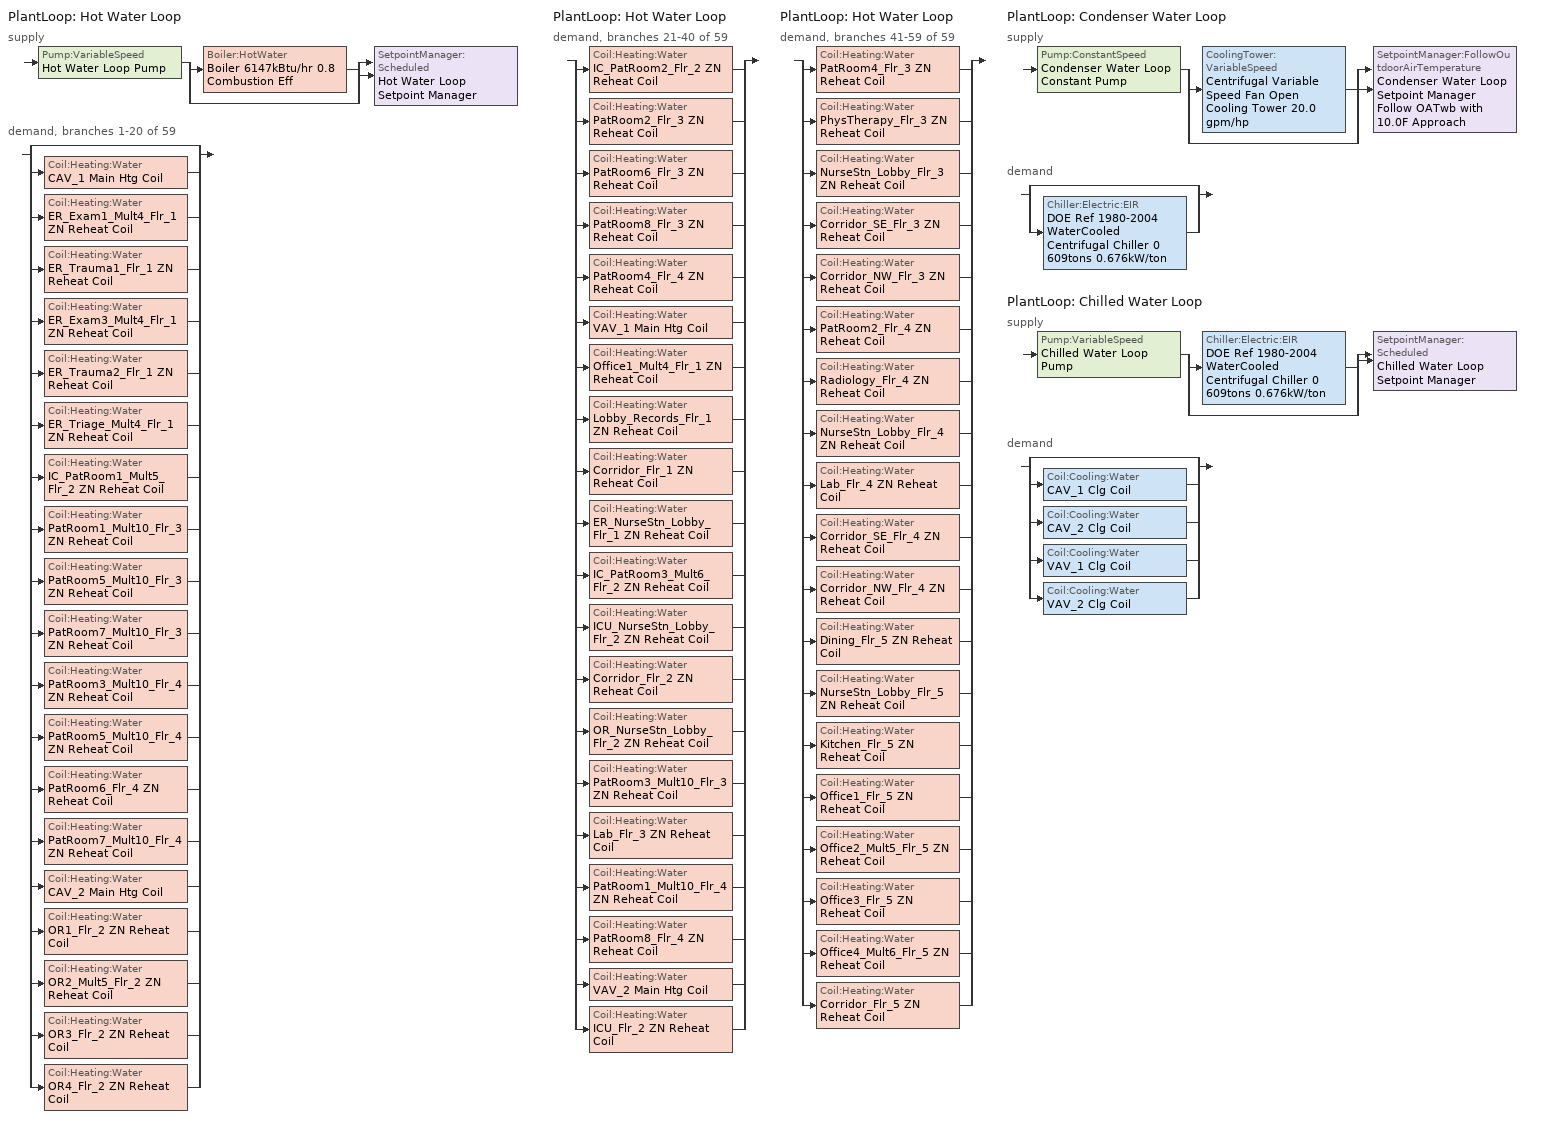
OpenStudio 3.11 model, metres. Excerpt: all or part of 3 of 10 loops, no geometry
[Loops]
PlantLoop 'Hot Water Loop'
 supply: Pump:VariableSpeed 'Hot Water Loop Pump' > split
  | Boiler:HotWater 'Boiler 6147kBtu/hr 0.8 Combustion Eff'
  | bypass
  join > SetpointManager:Scheduled 'Hot Water Loop Setpoint Manager'
 demand, branches 1-20 of 59: split
  | bypass
  | Coil:Heating:Water 'CAV_1 Main Htg Coil'
  | Coil:Heating:Water 'ER_Exam1_Mult4_Flr_1 ZN Reheat Coil'
  | Coil:Heating:Water 'ER_Trauma1_Flr_1 ZN Reheat Coil'
  | Coil:Heating:Water 'ER_Exam3_Mult4_Flr_1 ZN Reheat Coil'
  | Coil:Heating:Water 'ER_Trauma2_Flr_1 ZN Reheat Coil'
  | Coil:Heating:Water 'ER_Triage_Mult4_Flr_1 ZN Reheat Coil'
  | Coil:Heating:Water 'IC_PatRoom1_Mult5_Flr_2 ZN Reheat Coil'
  | Coil:Heating:Water 'PatRoom1_Mult10_Flr_3 ZN Reheat Coil'
  | Coil:Heating:Water 'PatRoom5_Mult10_Flr_3 ZN Reheat Coil'
  | Coil:Heating:Water 'PatRoom7_Mult10_Flr_3 ZN Reheat Coil'
  | Coil:Heating:Water 'PatRoom3_Mult10_Flr_4 ZN Reheat Coil'
  | Coil:Heating:Water 'PatRoom5_Mult10_Flr_4 ZN Reheat Coil'
  | Coil:Heating:Water 'PatRoom6_Flr_4 ZN Reheat Coil'
  | Coil:Heating:Water 'PatRoom7_Mult10_Flr_4 ZN Reheat Coil'
  | Coil:Heating:Water 'CAV_2 Main Htg Coil'
  | Coil:Heating:Water 'OR1_Flr_2 ZN Reheat Coil'
  | Coil:Heating:Water 'OR2_Mult5_Flr_2 ZN Reheat Coil'
  | Coil:Heating:Water 'OR3_Flr_2 ZN Reheat Coil'
  | Coil:Heating:Water 'OR4_Flr_2 ZN Reheat Coil'
PlantLoop 'Hot Water Loop'
 demand, branches 21-40 of 59: split
  | Coil:Heating:Water 'IC_PatRoom2_Flr_2 ZN Reheat Coil'
  | Coil:Heating:Water 'PatRoom2_Flr_3 ZN Reheat Coil'
  | Coil:Heating:Water 'PatRoom6_Flr_3 ZN Reheat Coil'
  | Coil:Heating:Water 'PatRoom8_Flr_3 ZN Reheat Coil'
  | Coil:Heating:Water 'PatRoom4_Flr_4 ZN Reheat Coil'
  | Coil:Heating:Water 'VAV_1 Main Htg Coil'
  | Coil:Heating:Water 'Office1_Mult4_Flr_1 ZN Reheat Coil'
  | Coil:Heating:Water 'Lobby_Records_Flr_1 ZN Reheat Coil'
  | Coil:Heating:Water 'Corridor_Flr_1 ZN Reheat Coil'
  | Coil:Heating:Water 'ER_NurseStn_Lobby_Flr_1 ZN Reheat Coil'
  | Coil:Heating:Water 'IC_PatRoom3_Mult6_Flr_2 ZN Reheat Coil'
  | Coil:Heating:Water 'ICU_NurseStn_Lobby_Flr_2 ZN Reheat Coil'
  | Coil:Heating:Water 'Corridor_Flr_2 ZN Reheat Coil'
  | Coil:Heating:Water 'OR_NurseStn_Lobby_Flr_2 ZN Reheat Coil'
  | Coil:Heating:Water 'PatRoom3_Mult10_Flr_3 ZN Reheat Coil'
  | Coil:Heating:Water 'Lab_Flr_3 ZN Reheat Coil'
  | Coil:Heating:Water 'PatRoom1_Mult10_Flr_4 ZN Reheat Coil'
  | Coil:Heating:Water 'PatRoom8_Flr_4 ZN Reheat Coil'
  | Coil:Heating:Water 'VAV_2 Main Htg Coil'
  | Coil:Heating:Water 'ICU_Flr_2 ZN Reheat Coil'
PlantLoop 'Hot Water Loop'
 demand, branches 41-59 of 59: split
  | Coil:Heating:Water 'PatRoom4_Flr_3 ZN Reheat Coil'
  | Coil:Heating:Water 'PhysTherapy_Flr_3 ZN Reheat Coil'
  | Coil:Heating:Water 'NurseStn_Lobby_Flr_3 ZN Reheat Coil'
  | Coil:Heating:Water 'Corridor_SE_Flr_3 ZN Reheat Coil'
  | Coil:Heating:Water 'Corridor_NW_Flr_3 ZN Reheat Coil'
  | Coil:Heating:Water 'PatRoom2_Flr_4 ZN Reheat Coil'
  | Coil:Heating:Water 'Radiology_Flr_4 ZN Reheat Coil'
  | Coil:Heating:Water 'NurseStn_Lobby_Flr_4 ZN Reheat Coil'
  | Coil:Heating:Water 'Lab_Flr_4 ZN Reheat Coil'
  | Coil:Heating:Water 'Corridor_SE_Flr_4 ZN Reheat Coil'
  | Coil:Heating:Water 'Corridor_NW_Flr_4 ZN Reheat Coil'
  | Coil:Heating:Water 'Dining_Flr_5 ZN Reheat Coil'
  | Coil:Heating:Water 'NurseStn_Lobby_Flr_5 ZN Reheat Coil'
  | Coil:Heating:Water 'Kitchen_Flr_5 ZN Reheat Coil'
  | Coil:Heating:Water 'Office1_Flr_5 ZN Reheat Coil'
  | Coil:Heating:Water 'Office2_Mult5_Flr_5 ZN Reheat Coil'
  | Coil:Heating:Water 'Office3_Flr_5 ZN Reheat Coil'
  | Coil:Heating:Water 'Office4_Mult6_Flr_5 ZN Reheat Coil'
  | Coil:Heating:Water 'Corridor_Flr_5 ZN Reheat Coil'
PlantLoop 'Condenser Water Loop'
 supply: Pump:ConstantSpeed 'Condenser Water Loop Constant Pump' > split
  | CoolingTower:VariableSpeed 'Centrifugal Variable Speed Fan Open Cooling Tower 20.0 gpm/hp'
  | bypass
  join > SetpointManager:FollowOutdoorAirTemperature 'Condenser Water Loop Setpoint Manager Follow OATwb with 10.0F Approach'
 demand: split
  | bypass
  | Chiller:Electric:EIR 'DOE Ref 1980-2004 WaterCooled  Centrifugal Chiller 0 609tons 0.676kW/ton'
PlantLoop 'Chilled Water Loop'
 supply: Pump:VariableSpeed 'Chilled Water Loop Pump' > split
  | Chiller:Electric:EIR 'DOE Ref 1980-2004 WaterCooled  Centrifugal Chiller 0 609tons 0.676kW/ton'
  | bypass
  join > SetpointManager:Scheduled 'Chilled Water Loop Setpoint Manager'
 demand: split
  | bypass
  | Coil:Cooling:Water 'CAV_1 Clg Coil'
  | Coil:Cooling:Water 'CAV_2 Clg Coil'
  | Coil:Cooling:Water 'VAV_1 Clg Coil'
  | Coil:Cooling:Water 'VAV_2 Clg Coil'
[PlantLoop] Glycol Concentration=0; Plant Loop Volume {m3}=Autocalculate; Load Distribution Scheme=Optimal
Name | Fluid Type | Minimum Loop Temperature {C} | Maximum Loop Temperature {C}
Hot Water Loop | Water | 10
Condenser Water Loop |  | 5 | 80
Chilled Water Loop |  | 1 | 40
[Sizing:Plant]
Name | Loop Type | Design Loop Exit Temperature {C} | Loop Design Temperature Difference {deltaC} | Sizing Option | Zone Timesteps in Averaging Window | Coincident Sizing Factor Mode
Hot Water Loop | Heating | 82.2222 | 11.1111 | NonCoincident | 1 | None
Condenser Water Loop | Condenser | 29.4444 | 5.55556 | Coincident | 6 | GlobalCoolingSizingFactor
Chilled Water Loop | Cooling | 6.66667 | 5.61111 | NonCoincident | 1 | None
[SetpointManager:Scheduled] Control Variable=Temperature
Name | Schedule | Setpoint Node or NodeList
Hot Water Loop Setpoint Manager | Hot Water Loop Temp - 180F | Hot Water Loop Supply Outlet Node
Chilled Water Loop Setpoint Manager | Chilled Water Loop Temp - 44F | Chilled Water Loop Supply Outlet Node
[Pump:VariableSpeed] Rated Pump Head {Pa}=179344; Coefficient 1 of the Part Load Performance Curve=0; Coefficient 2 of the Part Load Performance Curve=0.5726; Coefficient 3 of the Part Load Performance Curve=-0.301; Coefficient 4 of the Part Load Performance Curve=0.7347; Pump Control Type=Intermittent; Skin Loss Radiative Fraction=0.5; Design Power Sizing Method=PowerPerFlowPerPressure; Design Electric Power per Unit Flow Rate {W/(m3/s)}=348701.1; Design Shaft Power per Unit Flow Rate per Unit Head {W-s/m3-Pa}=1.28205; Design Minimum Flow Rate Fraction=0
Name | Motor Efficiency | Fraction of Motor Inefficiencies to Fluid Stream
Hot Water Loop Pump | 0.895
Chilled Water Loop Pump | 0.924 | 0
[Boiler:HotWater]
Boiler 6147kBtu/hr 0.8 Combustion Eff: Fuel Type=NaturalGas; Nominal Thermal Efficiency=0.793; Efficiency Curve Temperature Evaluation Variable=LeavingBoiler; Normalized Boiler Efficiency Curve=Boiler Constant Efficiency Curve; Minimum Part Load Ratio=0; Maximum Part Load Ratio=1.2; Optimum Part Load Ratio=1; Water Outlet Upper Temperature Limit {C}=95; Boiler Flow Mode=LeavingSetpointModulated; On Cycle Parasitic Electric Load {W}=0; Off Cycle Parasitic Fuel Load {W}=0; Sizing Factor=1
[SetpointManager:FollowOutdoorAirTemperature]
Condenser Water Loop Setpoint Manager Follow OATwb with 10.0F Approach: Control Variable=Temperature; Reference Temperature Type=OutdoorAirWetBulb; Offset Temperature Difference {deltaC}=5.55556; Maximum Setpoint Temperature {C}=29.3556; Minimum Setpoint Temperature {C}=21.1111; Setpoint Node or NodeList=Condenser Water Loop Supply Outlet Node
[Pump:ConstantSpeed]
Condenser Water Loop Constant Pump: Rated Flow Rate {m3/s}=autosize; Rated Pump Head {Pa}=179344; Rated Power Consumption {W}=autosize; Motor Efficiency=0.93; Fraction of Motor Inefficiencies to Fluid Stream=0; Pump Control Type=Intermittent; Design Power Sizing Method=PowerPerFlowPerPressure; Design Electric Power per Unit Flow Rate {W/(m3/s)}=348701.1; Design Shaft Power per Unit Flow Rate per Unit Head {W-s/m3-Pa}=1.28205
[CoolingTower:VariableSpeed]
Centrifugal Variable Speed Fan Open Cooling Tower 20.0 gpm/hp: Model Type=CoolToolsCrossFlow; Design Inlet Air Wet-Bulb Temperature {C}=23.8; Design Approach Temperature {deltaC}=5.55556; Design Range Temperature {deltaC}=5.55556; Design Water Flow Rate {m3/s}=autosize; Design Air Flow Rate {m3/s}=autosize; Design Fan Power {W}=74703.6; Fan Power Ratio Function of Air Flow Rate Ratio Curve=VSD-TWR-FAN-FPLR; Minimum Air Flow Rate Ratio=0.2; Fraction of Tower Capacity in Free Convection Regime=0.125; Basin Heater Capacity {W/K}=0; Basin Heater Setpoint Temperature {C}=2; Evaporation Loss Mode=SaturatedExit; Evaporation Loss Factor {percent/K}=0.2; Drift Loss Percent {percent}=0.008; Blowdown Calculation Mode=ConcentrationRatio; Blowdown Concentration Ratio=3; Number of Cells=2; Sizing Factor=1
[Chiller:Electric:EIR]
DOE Ref 1980-2004 WaterCooled  Centrifugal Chiller 0 609tons 0.676kW/ton: Reference Capacity {W}=Autosize; Reference COP {W/W}=5.20266; Reference Leaving Chilled Water Temperature {C}=6.66667; Reference Entering Condenser Fluid Temperature {C}=35; Reference Chilled Water Flow Rate {m3/s}=Autosize; Cooling Capacity Function of Temperature Curve=WaterCooled_Centrifugal_Chiller_GT150_2004_CAPFT; Electric Input to Cooling Output Ratio Function of Temperature Curve=WaterCooled_Centrifugal_Chiller_GT150_2004_EIRFT; Electric Input to Cooling Output Ratio Function of Part Load Ratio Curve=ChlrWtrCentPathAAllEIRRatio_fQRatio; Minimum Part Load Ratio=0.15; Maximum Part Load Ratio=1; Optimum Part Load Ratio=1; Minimum Unloading Ratio=0.25; Condenser Type=WaterCooled; Leaving Chilled Water Lower Temperature Limit {C}=2.22222; Chiller Flow Mode=ConstantFlow; Design Heat Recovery Water Flow Rate {m3/s}=Autosize; Sizing Factor=1; Basin Heater Setpoint Temperature {C}=10; Condenser Heat Recovery Relative Capacity Fraction=1; Condenser Flow Control=ConstantFlow; Condenser Minimum Flow Fraction=0.2; Thermosiphon Minimum Temperature Difference=0
[Coil:Heating:Water] Availability Schedule=Always On Discrete; Rated Inlet Water Temperature {C}=82.2222; Rated Outlet Water Temperature {C}=71.1111
Name | Rated Inlet Air Temperature {C} | Rated Outlet Air Temperature {C}
CAV_1 Main Htg Coil; CAV_2 Main Htg Coil; VAV_1 Main Htg Coil; VAV_2 Main Htg Coil | 7.22222 | 12.7778
ER_Exam1_Mult4_Flr_1 ZN Reheat Coil; ER_Trauma1_Flr_1 ZN Reheat Coil; ER_Exam3_Mult4_Flr_1 ZN Reheat Coil; ER_Trauma2_Flr_1 ZN Reheat Coil; ER_Triage_Mult4_Flr_1 ZN Reheat Coil; IC_PatRoom1_Mult5_Flr_2 ZN Reheat Coil; PatRoom1_Mult10_Flr_3 ZN Reheat Coil; PatRoom5_Mult10_Flr_3 ZN Reheat Coil; PatRoom7_Mult10_Flr_3 ZN Reheat Coil; PatRoom3_Mult10_Flr_4 ZN Reheat Coil; PatRoom5_Mult10_Flr_4 ZN Reheat Coil; PatRoom6_Flr_4 ZN Reheat Coil; PatRoom7_Mult10_Flr_4 ZN Reheat Coil; OR1_Flr_2 ZN Reheat Coil; OR2_Mult5_Flr_2 ZN Reheat Coil; OR3_Flr_2 ZN Reheat Coil; OR4_Flr_2 ZN Reheat Coil; IC_PatRoom2_Flr_2 ZN Reheat Coil; PatRoom2_Flr_3 ZN Reheat Coil; PatRoom6_Flr_3 ZN Reheat Coil; PatRoom8_Flr_3 ZN Reheat Coil; PatRoom4_Flr_4 ZN Reheat Coil; Office1_Mult4_Flr_1 ZN Reheat Coil; Lobby_Records_Flr_1 ZN Reheat Coil; Corridor_Flr_1 ZN Reheat Coil; ER_NurseStn_Lobby_Flr_1 ZN Reheat Coil; IC_PatRoom3_Mult6_Flr_2 ZN Reheat Coil; ICU_NurseStn_Lobby_Flr_2 ZN Reheat Coil; Corridor_Flr_2 ZN Reheat Coil; OR_NurseStn_Lobby_Flr_2 ZN Reheat Coil; PatRoom3_Mult10_Flr_3 ZN Reheat Coil; Lab_Flr_3 ZN Reheat Coil; PatRoom1_Mult10_Flr_4 ZN Reheat Coil; PatRoom8_Flr_4 ZN Reheat Coil; ICU_Flr_2 ZN Reheat Coil; PatRoom4_Flr_3 ZN Reheat Coil; PhysTherapy_Flr_3 ZN Reheat Coil; NurseStn_Lobby_Flr_3 ZN Reheat Coil; Corridor_SE_Flr_3 ZN Reheat Coil; Corridor_NW_Flr_3 ZN Reheat Coil; PatRoom2_Flr_4 ZN Reheat Coil; Radiology_Flr_4 ZN Reheat Coil; NurseStn_Lobby_Flr_4 ZN Reheat Coil; Lab_Flr_4 ZN Reheat Coil; Corridor_SE_Flr_4 ZN Reheat Coil; Corridor_NW_Flr_4 ZN Reheat Coil; Dining_Flr_5 ZN Reheat Coil; NurseStn_Lobby_Flr_5 ZN Reheat Coil; Kitchen_Flr_5 ZN Reheat Coil; Office1_Flr_5 ZN Reheat Coil; Office2_Mult5_Flr_5 ZN Reheat Coil; Office3_Flr_5 ZN Reheat Coil; Office4_Mult6_Flr_5 ZN Reheat Coil; Corridor_Flr_5 ZN Reheat Coil | 12.7778 | 40
[Controller:WaterCoil] Minimum Actuated Flow {m3/s}=0
Name | Water Coil | Action | Controller Convergence Tolerance {deltaC}
CAV_1 Main Htg Coil Controller | CAV_1 Main Htg Coil | Normal | 0.1
CAV_1 Clg Coil Controller | CAV_1 Clg Coil | Reverse
ER_Exam1_Mult4_Flr_1 ZN Reheat Coil Controller | ER_Exam1_Mult4_Flr_1 ZN Reheat Coil | Normal | 0.1
ER_Trauma1_Flr_1 ZN Reheat Coil Controller | ER_Trauma1_Flr_1 ZN Reheat Coil | Normal | 0.1
ER_Exam3_Mult4_Flr_1 ZN Reheat Coil Controller | ER_Exam3_Mult4_Flr_1 ZN Reheat Coil | Normal | 0.1
ER_Trauma2_Flr_1 ZN Reheat Coil Controller | ER_Trauma2_Flr_1 ZN Reheat Coil | Normal | 0.1
ER_Triage_Mult4_Flr_1 ZN Reheat Coil Controller | ER_Triage_Mult4_Flr_1 ZN Reheat Coil | Normal | 0.1
IC_PatRoom1_Mult5_Flr_2 ZN Reheat Coil Controller | IC_PatRoom1_Mult5_Flr_2 ZN Reheat Coil | Normal | 0.1
PatRoom1_Mult10_Flr_3 ZN Reheat Coil Controller | PatRoom1_Mult10_Flr_3 ZN Reheat Coil | Normal | 0.1
PatRoom5_Mult10_Flr_3 ZN Reheat Coil Controller | PatRoom5_Mult10_Flr_3 ZN Reheat Coil | Normal | 0.1
PatRoom7_Mult10_Flr_3 ZN Reheat Coil Controller | PatRoom7_Mult10_Flr_3 ZN Reheat Coil | Normal | 0.1
PatRoom3_Mult10_Flr_4 ZN Reheat Coil Controller | PatRoom3_Mult10_Flr_4 ZN Reheat Coil | Normal | 0.1
PatRoom5_Mult10_Flr_4 ZN Reheat Coil Controller | PatRoom5_Mult10_Flr_4 ZN Reheat Coil | Normal | 0.1
PatRoom6_Flr_4 ZN Reheat Coil Controller | PatRoom6_Flr_4 ZN Reheat Coil | Normal | 0.1
PatRoom7_Mult10_Flr_4 ZN Reheat Coil Controller | PatRoom7_Mult10_Flr_4 ZN Reheat Coil | Normal | 0.1
CAV_2 Main Htg Coil Controller | CAV_2 Main Htg Coil | Normal | 0.1
CAV_2 Clg Coil Controller | CAV_2 Clg Coil | Reverse
OR1_Flr_2 ZN Reheat Coil Controller | OR1_Flr_2 ZN Reheat Coil | Normal | 0.1
OR2_Mult5_Flr_2 ZN Reheat Coil Controller | OR2_Mult5_Flr_2 ZN Reheat Coil | Normal | 0.1
OR3_Flr_2 ZN Reheat Coil Controller | OR3_Flr_2 ZN Reheat Coil | Normal | 0.1
OR4_Flr_2 ZN Reheat Coil Controller | OR4_Flr_2 ZN Reheat Coil | Normal | 0.1
IC_PatRoom2_Flr_2 ZN Reheat Coil Controller | IC_PatRoom2_Flr_2 ZN Reheat Coil | Normal | 0.1
PatRoom2_Flr_3 ZN Reheat Coil Controller | PatRoom2_Flr_3 ZN Reheat Coil | Normal | 0.1
PatRoom6_Flr_3 ZN Reheat Coil Controller | PatRoom6_Flr_3 ZN Reheat Coil | Normal | 0.1
PatRoom8_Flr_3 ZN Reheat Coil Controller | PatRoom8_Flr_3 ZN Reheat Coil | Normal | 0.1
PatRoom4_Flr_4 ZN Reheat Coil Controller | PatRoom4_Flr_4 ZN Reheat Coil | Normal | 0.1
VAV_1 Main Htg Coil Controller | VAV_1 Main Htg Coil | Normal | 0.1
VAV_1 Clg Coil Controller | VAV_1 Clg Coil | Reverse
Office1_Mult4_Flr_1 ZN Reheat Coil Controller | Office1_Mult4_Flr_1 ZN Reheat Coil | Normal | 0.1
Lobby_Records_Flr_1 ZN Reheat Coil Controller | Lobby_Records_Flr_1 ZN Reheat Coil | Normal | 0.1
Corridor_Flr_1 ZN Reheat Coil Controller | Corridor_Flr_1 ZN Reheat Coil | Normal | 0.1
ER_NurseStn_Lobby_Flr_1 ZN Reheat Coil Controller | ER_NurseStn_Lobby_Flr_1 ZN Reheat Coil | Normal | 0.1
IC_PatRoom3_Mult6_Flr_2 ZN Reheat Coil Controller | IC_PatRoom3_Mult6_Flr_2 ZN Reheat Coil | Normal | 0.1
ICU_NurseStn_Lobby_Flr_2 ZN Reheat Coil Controller | ICU_NurseStn_Lobby_Flr_2 ZN Reheat Coil | Normal | 0.1
Corridor_Flr_2 ZN Reheat Coil Controller | Corridor_Flr_2 ZN Reheat Coil | Normal | 0.1
OR_NurseStn_Lobby_Flr_2 ZN Reheat Coil Controller | OR_NurseStn_Lobby_Flr_2 ZN Reheat Coil | Normal | 0.1
PatRoom3_Mult10_Flr_3 ZN Reheat Coil Controller | PatRoom3_Mult10_Flr_3 ZN Reheat Coil | Normal | 0.1
Lab_Flr_3 ZN Reheat Coil Controller | Lab_Flr_3 ZN Reheat Coil | Normal | 0.1
PatRoom1_Mult10_Flr_4 ZN Reheat Coil Controller | PatRoom1_Mult10_Flr_4 ZN Reheat Coil | Normal | 0.1
PatRoom8_Flr_4 ZN Reheat Coil Controller | PatRoom8_Flr_4 ZN Reheat Coil | Normal | 0.1
VAV_2 Main Htg Coil Controller | VAV_2 Main Htg Coil | Normal | 0.1
VAV_2 Clg Coil Controller | VAV_2 Clg Coil | Reverse
ICU_Flr_2 ZN Reheat Coil Controller | ICU_Flr_2 ZN Reheat Coil | Normal | 0.1
PatRoom4_Flr_3 ZN Reheat Coil Controller | PatRoom4_Flr_3 ZN Reheat Coil | Normal | 0.1
PhysTherapy_Flr_3 ZN Reheat Coil Controller | PhysTherapy_Flr_3 ZN Reheat Coil | Normal | 0.1
NurseStn_Lobby_Flr_3 ZN Reheat Coil Controller | NurseStn_Lobby_Flr_3 ZN Reheat Coil | Normal | 0.1
Corridor_SE_Flr_3 ZN Reheat Coil Controller | Corridor_SE_Flr_3 ZN Reheat Coil | Normal | 0.1
Corridor_NW_Flr_3 ZN Reheat Coil Controller | Corridor_NW_Flr_3 ZN Reheat Coil | Normal | 0.1
PatRoom2_Flr_4 ZN Reheat Coil Controller | PatRoom2_Flr_4 ZN Reheat Coil | Normal | 0.1
Radiology_Flr_4 ZN Reheat Coil Controller | Radiology_Flr_4 ZN Reheat Coil | Normal | 0.1
NurseStn_Lobby_Flr_4 ZN Reheat Coil Controller | NurseStn_Lobby_Flr_4 ZN Reheat Coil | Normal | 0.1
Lab_Flr_4 ZN Reheat Coil Controller | Lab_Flr_4 ZN Reheat Coil | Normal | 0.1
Corridor_SE_Flr_4 ZN Reheat Coil Controller | Corridor_SE_Flr_4 ZN Reheat Coil | Normal | 0.1
Corridor_NW_Flr_4 ZN Reheat Coil Controller | Corridor_NW_Flr_4 ZN Reheat Coil | Normal | 0.1
Dining_Flr_5 ZN Reheat Coil Controller | Dining_Flr_5 ZN Reheat Coil | Normal | 0.1
NurseStn_Lobby_Flr_5 ZN Reheat Coil Controller | NurseStn_Lobby_Flr_5 ZN Reheat Coil | Normal | 0.1
Kitchen_Flr_5 ZN Reheat Coil Controller | Kitchen_Flr_5 ZN Reheat Coil | Normal | 0.1
Office1_Flr_5 ZN Reheat Coil Controller | Office1_Flr_5 ZN Reheat Coil | Normal | 0.1
Office2_Mult5_Flr_5 ZN Reheat Coil Controller | Office2_Mult5_Flr_5 ZN Reheat Coil | Normal | 0.1
Office3_Flr_5 ZN Reheat Coil Controller | Office3_Flr_5 ZN Reheat Coil | Normal | 0.1
Office4_Mult6_Flr_5 ZN Reheat Coil Controller | Office4_Mult6_Flr_5 ZN Reheat Coil | Normal | 0.1
Corridor_Flr_5 ZN Reheat Coil Controller | Corridor_Flr_5 ZN Reheat Coil | Normal | 0.1
[Coil:Cooling:Water] Availability Schedule=Always On Discrete; Design Inlet Water Temperature {C}=Autosize; Heat Exchanger Configuration=CrossFlow
CAV_1 Clg Coil; CAV_2 Clg Coil; VAV_1 Clg Coil; VAV_2 Clg Coil
[Schedule:Constant]
Always On Discrete: Value=1
[Schedule:Ruleset]
Name | Default Day Schedule
Hot Water Loop Temp - 180F | Hot Water Loop Temp - 180F Default
Chilled Water Loop Temp - 44F | Chilled Water Loop Temp - 44F Default
[Schedule:Day]
Hot Water Loop Temp - 180F Default: 24, 0, 82.2222
Chilled Water Loop Temp - 44F Default: 24, 0, 6.66667
[Curve:Cubic] Minimum Value of x=0; Maximum Value of x=1
Name | Coefficient1 Constant | Coefficient2 x | Coefficient3 x**2 | Coefficient4 x**3
VSD-TWR-FAN-FPLR | 0.331629 | -0.885676 | 0.605565 | 0.948482
Boiler Constant Efficiency Curve | 1 | 0 | 0 | 0
[Curve:Biquadratic] Minimum Value of x=5; Maximum Value of x=10; Minimum Value of y=17.78; Maximum Value of y=46.11
Name | Coefficient1 Constant | Coefficient2 x | Coefficient3 x**2 | Coefficient4 y | Coefficient5 y**2 | Coefficient6 x*y
WaterCooled_Centrifugal_Chiller_GT150_2004_CAPFT | 0.760017 | 0.0147432 | 0.0002144 | 0.0207218 | -0.0006425 | 0.0008007
WaterCooled_Centrifugal_Chiller_GT150_2004_EIRFT | 0.677258 | 0.0117857 | -0.0001967 | 0.0014414 | 0.0003005 | -0.0006807
[Curve:Quadratic]
ChlrWtrCentPathAAllEIRRatio_fQRatio: Coefficient1 Constant=0.222149; Coefficient2 x=0.503156; Coefficient3 x**2=0.256905; Minimum Value of x=0.1; Maximum Value of x=1; Minimum Curve Output=0.28
